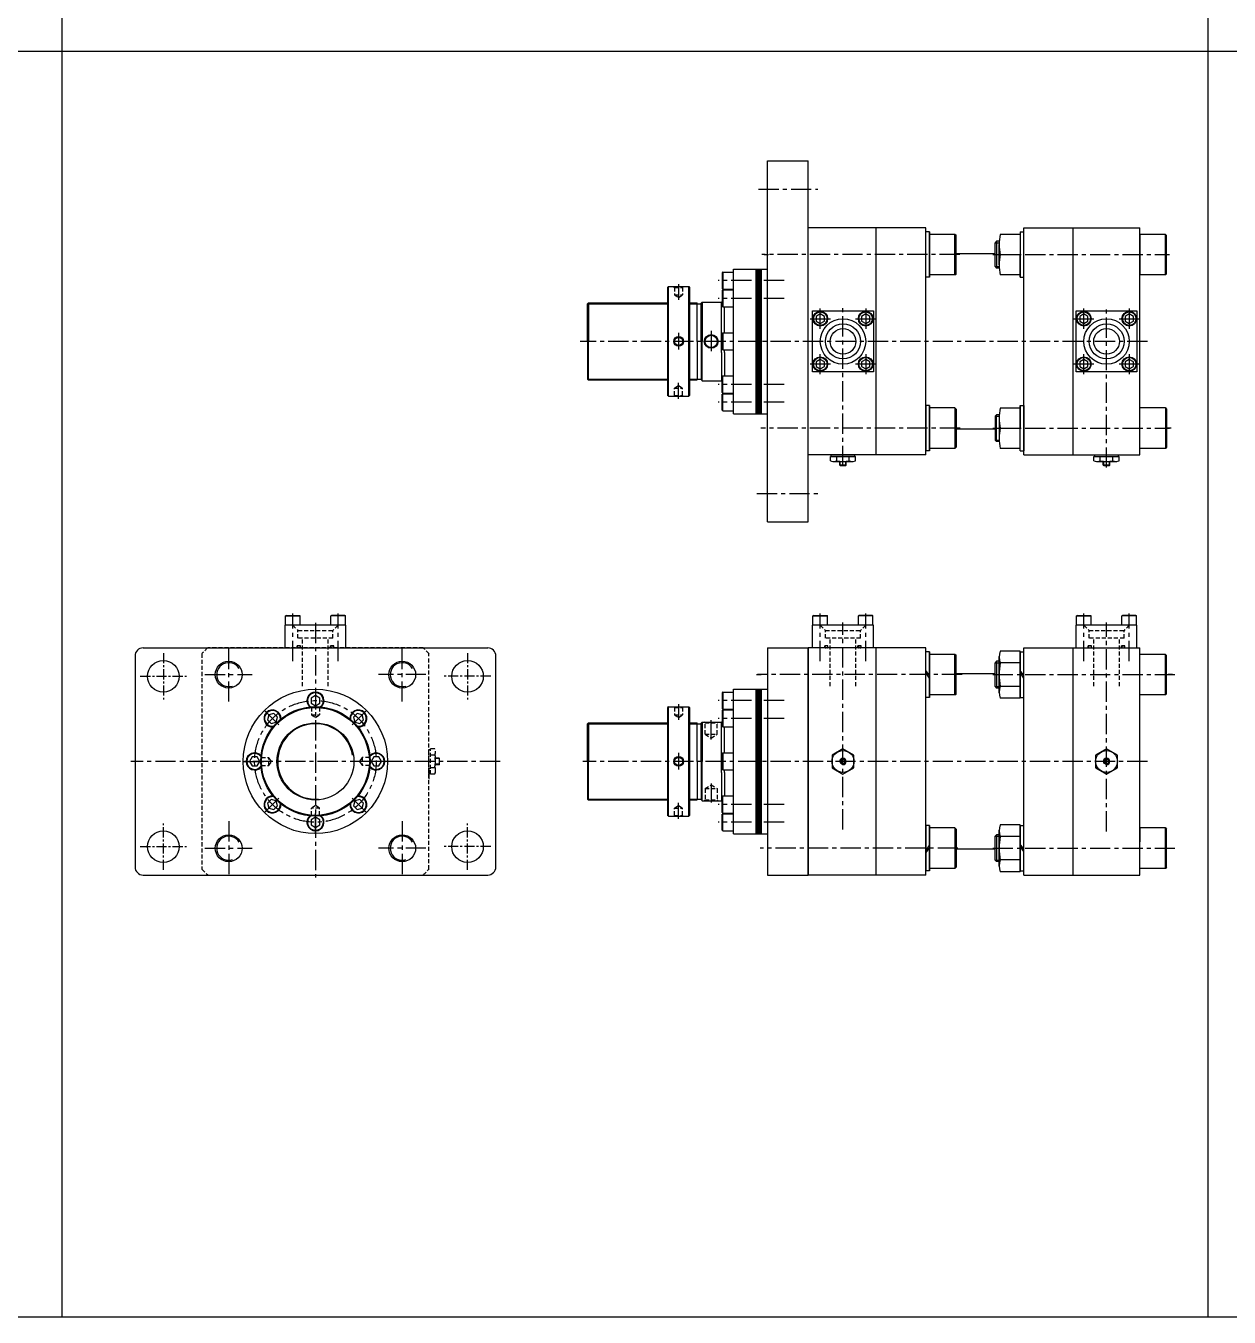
# Model space of a CAD drawing. Extents: x -819 to 9283, y 0 to 5329.
# Drawn here: x 2587 to 4071, y 0 to 1592 of the extents above; entities that cross this region are included whole.
import ezdxf

# ---------------------------------------------------------------- set-up
doc = ezdxf.new("R2010")
doc.units = 0
doc.header["$LTSCALE"] = 10
doc.header["$MEASUREMENT"] = 0
for name, pattern in [('CENTER', [2, 1.25, -0.25, 0.25, -0.25]), ('CENTERX2', [4, 2.5, -0.5, 0.5, -0.5]), ('HIDDENX2', [0.75, 0.5, -0.25])]:
    doc.linetypes.add(name, pattern=pattern)
doc.layers.get('0').update_dxf_attribs({"linetype": 'CONTINUOUS'})
for name, color, linetype in [('CEN', 1, 'CENTERX2'), ('DIM', 2, 'CONTINUOUS'), ('HID', 2, 'HIDDENX2'), ('ML', 7, 'CONTINUOUS')]:
    doc.layers.add(name, color=color, linetype=linetype)

msp = doc.modelspace()

# ---------------------------------------------------------------- linework, layer by layer
for p, q in [((2631.6, 0), (2631.6, 3163.8)), ((4044.8, 0), (4044.8, 3163.8)), ((9283.2, 1560.3), (0, 1560.3)), ((9283.2, 0), (0, 0))]:
    msp.add_line(p, q)
at = {"color": 7, "linetype": 'Continuous'}
for p, q in [((3578.8, 1055.8), (3578.8, 1060.9)), ((3578.8, 1060.9), (3585.1, 1060.9)), ((3579.8, 1060.9), (3579.8, 1062.9)), ((3579.8, 1062.9), (3608.9, 1062.9)), ((3581.9, 1054.9), (3606.8, 1054.9)), ((3585.1, 1060.9), (3609.9, 1060.9)), ((3586.6, 1055.8), (3586.6, 1060.9)), ((3590.3, 1055.1), (3590.3, 1055.1)), ((3590.3, 1050.4), (3590.3, 1054.9)), ((3598.3, 1050.4), (3598.3, 1054.9)), ((3602.1, 1055.8), (3602.1, 1060.9)), ((3608.9, 1060.9), (3608.9, 1062.9)), ((3609.9, 1055.8), (3609.9, 1060.9)), ((3903.8, 1055.8), (3903.8, 1060.9)), ((3903.8, 1060.9), (3910.1, 1060.9)), ((3904.8, 1060.9), (3904.8, 1062.9)), ((3904.8, 1062.9), (3933.9, 1062.9)), ((3906.9, 1054.9), (3931.8, 1054.9)), ((3910.1, 1060.9), (3934.9, 1060.9)), ((3911.6, 1055.8), (3911.6, 1060.9)), ((3915.3, 1055.1), (3915.3, 1055.1)), ((3915.3, 1050.4), (3915.3, 1054.9)), ((3923.3, 1050.4), (3923.3, 1054.9)), ((3927.1, 1055.8), (3927.1, 1060.9)), ((3933.9, 1060.9), (3933.9, 1062.9)), ((3934.9, 1055.8), (3934.9, 1060.9)), ((3590.3, 1050.4), (3590.8, 1049.9)), ((3598.3, 1050.4), (3590.3, 1050.4)), ((3590.8, 1049.9), (3597.8, 1049.9)), ((3598.3, 1050.4), (3597.8, 1049.9)), ((3915.3, 1050.4), (3915.8, 1049.9)), ((3923.3, 1050.4), (3915.3, 1050.4)), ((3915.8, 1049.9), (3922.8, 1049.9)), ((3923.3, 1050.4), (3922.8, 1049.9))]:
    msp.add_line(p, q, dxfattribs=at)
for points in [[(3580.8, 677.3), (3594.3, 669.5), (3607.8, 677.3), (3607.8, 692.9), (3594.3, 700.6), (3580.8, 692.9)], [(3905.8, 677.3), (3919.3, 669.5), (3932.8, 677.3), (3932.8, 692.9), (3919.3, 700.6), (3905.8, 692.9)], [(3592.9, 687.6), (3591.5, 685.1), (3592.9, 682.6), (3595.8, 682.6), (3597.2, 685.1), (3595.8, 687.6)], [(3917.9, 687.6), (3916.5, 685.1), (3917.9, 682.6), (3920.8, 682.6), (3922.2, 685.1), (3920.8, 687.6)]]:
    msp.add_lwpolyline(points, close=True, dxfattribs=at)
for centre, radius in [((3594.3, 685.1), 13.5), ((3594.3, 685.1), 3.5), ((3919.3, 685.1), 13.5), ((3919.3, 685.1), 3.5)]:
    msp.add_circle(centre, radius, dxfattribs=at)
for centre, radius, start, end in [((3581.9, 1060.5), 5.62, 235.6158, 270), ((3582.7, 1063.1), 8.22, 241.7006, 298.2994), ((3594.3, 1086.2), 31.3, 255.6172, 270.0141), ((3594.4, 1086.2), 31.3, 269.9859, 284.3828), ((3606, 1063.1), 8.22, 241.7006, 298.2994), ((3906.9, 1060.5), 5.62, 235.6158, 270), ((3907.7, 1063.1), 8.22, 241.7006, 298.2994), ((3919.3, 1086.2), 31.3, 255.6172, 270.0141), ((3919.4, 1086.2), 31.3, 269.9859, 284.3828), ((3931, 1063.1), 8.22, 241.7006, 298.2994)]:
    msp.add_arc(centre, radius, start, end, dxfattribs=at)
at = {"layer": 'CEN'}
for p, q in [((3490.2, 1390.4), (3563.3, 1390.4)), ((3738.5, 1309.9), (3494.1, 1309.9)), ((3497, 1309.9), (3502.5, 1309.9)), ((3778.9, 1309.9), (3997.1, 1309.9)), ((3391.6, 1273.6), (3391.6, 1254)), ((3521.6, 1277.9), (3440.2, 1277.9)), ((3521.6, 1255.9), (3440.2, 1255.9)), ((3566.3, 1218.4), (3566.3, 1243.3)), ((3594.3, 1049), (3594.3, 1244.6)), ((3622.3, 1243.3), (3622.3, 1218.4)), ((3891.3, 1218.4), (3891.3, 1243.3)), ((3919.3, 1047.3), (3919.3, 1244.6)), ((3553.9, 1230.9), (3578.8, 1230.9)), ((3609.9, 1230.9), (3634.8, 1230.9)), ((3878.9, 1230.9), (3903.8, 1230.9)), ((3934.9, 1230.9), (3959.8, 1230.9)), ((3391.6, 1213.4), (3391.6, 1193.1)), ((3431.8, 1216), (3431.8, 1189.7)), ((3969.9, 1202.9), (3270.2, 1202.9)), ((3566.3, 1162.4), (3566.3, 1187.3)), ((3622.3, 1187.3), (3622.3, 1162.4)), ((3891.3, 1162.4), (3891.3, 1187.3)), ((3578.8, 1174.9), (3553.9, 1174.9)), ((3634.8, 1174.9), (3609.9, 1174.9)), ((3903.8, 1174.9), (3878.9, 1174.9)), ((3959.8, 1174.9), (3934.9, 1174.9)), ((3391.6, 1132.1), (3391.6, 1151.7)), ((3521.6, 1149.8), (3440.2, 1149.8)), ((3521.6, 1127.9), (3440.2, 1127.9)), ((3738.6, 1095.9), (3492.8, 1095.9)), ((3778.9, 1095.9), (3997.1, 1095.9)), ((3488.2, 1015.4), (3563.3, 1015.4)), ((2915.8, 808.8), (2915.8, 867.4)), ((2971.8, 808.8), (2971.8, 867.4)), ((3566.3, 808.8), (3566.3, 867.4)), ((3622.3, 808.8), (3622.3, 867.4)), ((3891.3, 808.8), (3891.3, 867.4)), ((3947.3, 808.8), (3947.3, 867.4)), ((2943.8, 856), (2943.8, 542.1)), ((3594.3, 601.1), (3594.3, 856.4)), ((3919.3, 598.6), (3919.3, 856.4)), ((2836.8, 758.8), (2836.8, 825.3)), ((3050.8, 758.8), (3050.8, 825.3)), ((2807.5, 792.1), (2865.9, 792.1)), ((3080.1, 792.1), (3021.7, 792.1)), ((3487.8, 792.1), (3493.3, 792.1)), ((3741.3, 792.1), (3488.9, 792.1)), ((3778.9, 792.1), (4003.7, 792.1)), ((4000.8, 792.1), (3995.3, 792.1)), ((2943.8, 774.2), (2943.8, 745.9)), ((3391.6, 755.8), (3391.6, 736.2)), ((3521.6, 760.1), (3440.2, 760.1)), ((2880.8, 748.1), (2900.8, 728.1)), ((3006.8, 748.1), (2986.8, 728.1)), ((3431.8, 712.3), (3431.8, 735.8)), ((3521.6, 738.1), (3440.2, 738.1)), ((3171.4, 685.1), (2716.3, 685.1)), ((2854.6, 685.1), (2882.9, 685.1)), ((3032.9, 685.1), (3004.6, 685.1)), ((3969.9, 685.1), (3273.3, 685.1)), ((3391.6, 695.6), (3391.6, 675.3)), ((3431.8, 657.8), (3431.8, 634.3)), ((2880.8, 622), (2900.8, 642)), ((3006.8, 622), (2986.8, 642)), ((2943.8, 595.9), (2943.8, 624.2)), ((3391.6, 614.3), (3391.6, 633.9)), ((3521.6, 632), (3440.2, 632)), ((2836.8, 611.3), (2836.8, 544.8)), ((3050.8, 611.3), (3050.8, 544.8)), ((3521.6, 610.1), (3440.2, 610.1)), ((2807.5, 578.1), (2865.9, 578.1)), ((3080.1, 578.1), (3021.7, 578.1)), ((3736.1, 578.1), (3492.3, 578.1)), ((3778.9, 578.1), (4003.7, 578.1)), ((3778.9, 578.1), (4003.7, 578.1))]:
    msp.add_line(p, q, dxfattribs=at)
at = {"layer": 'CEN', "color": 7}
for p, q in [((3786.8, 1326.4), (3783.6, 1326.4)), ((3786.8, 1293.4), (3783.6, 1293.4)), ((3786.8, 1112.4), (3783.6, 1112.4)), ((3786.8, 1079.4), (3783.6, 1079.4)), ((3786.8, 808.6), (3783.6, 808.6)), ((3786.8, 775.6), (3783.6, 775.6)), ((3786.8, 594.6), (3783.6, 594.6)), ((3786.8, 561.6), (3783.6, 561.6))]:
    msp.add_line(p, q, dxfattribs=at)
at = {"layer": 'CEN'}
msp.add_circle((2943.8, 685.1), 75, dxfattribs=at)
at = {"layer": 'DIM'}
for p, q in [((3781.8, 1324.6), (3786.8, 1324.6)), ((3781.8, 1295.1), (3786.8, 1295.1)), ((3279.3, 1249.4), (3378.1, 1249.4)), ((3279.3, 1249.4), (3378.1, 1249.4)), ((3405.1, 1249.4), (3414.3, 1249.4)), ((3405.1, 1249.4), (3414.3, 1249.4)), ((3279.3, 1156.4), (3378.1, 1156.4)), ((3279.3, 1156.4), (3378.1, 1156.4)), ((3405.1, 1156.4), (3414.3, 1156.4)), ((3405.1, 1156.4), (3414.3, 1156.4)), ((3781.8, 1110.6), (3786.8, 1110.6)), ((3781.8, 1081.1), (3786.8, 1081.1)), ((3700.8, 790.9), (3696.3, 797.3)), ((3781.8, 806.8), (3786.8, 806.8)), ((3817.3, 790.9), (3812.8, 797.3)), ((3700.8, 787.9), (3696.3, 794.3)), ((3817.3, 787.9), (3812.8, 794.3)), ((3781.8, 777.3), (3786.8, 777.3)), ((3279.3, 731.6), (3378.1, 731.6)), ((3279.3, 731.6), (3378.1, 731.6)), ((3405.1, 731.6), (3414.3, 731.6)), ((3405.1, 731.6), (3414.3, 731.6)), ((3279.3, 638.6), (3378.1, 638.6)), ((3279.3, 638.6), (3378.1, 638.6)), ((3405.1, 638.6), (3414.3, 638.6)), ((3405.1, 638.6), (3414.3, 638.6)), ((3781.8, 592.8), (3786.8, 592.8)), ((3700.8, 582.2), (3696.3, 575.8)), ((3700.8, 579.2), (3696.3, 572.8)), ((3817.3, 576.9), (3812.8, 583.3)), ((3817.3, 573.9), (3812.8, 580.3)), ((3781.8, 563.3), (3786.8, 563.3))]:
    msp.add_line(p, q, dxfattribs=at)
at = {"layer": 'HID'}
for p, q in [((3386.6, 1269.4), (3385.6, 1270.4)), ((3386.6, 1269.4), (3396.6, 1269.4)), ((3386.6, 1269.4), (3386.6, 1260.4)), ((3386.6, 1260.4), (3396.6, 1260.4)), ((3386.6, 1260.4), (3391.6, 1257.2)), ((3391.6, 1257.2), (3396.6, 1260.4)), ((3396.6, 1269.4), (3397.6, 1270.4)), ((3396.6, 1269.4), (3396.6, 1260.4)), ((3386.6, 1145.4), (3391.6, 1148.5)), ((3391.6, 1148.5), (3396.6, 1145.4)), ((3386.6, 1136.4), (3385.6, 1135.4)), ((3386.6, 1145.4), (3396.6, 1145.4)), ((3386.6, 1136.4), (3386.6, 1145.4)), ((3386.6, 1136.4), (3396.6, 1136.4)), ((3396.6, 1136.4), (3396.6, 1145.4)), ((3396.6, 1136.4), (3397.6, 1135.4)), ((2915.8, 853.1), (2922.2, 846.7)), ((2922.2, 846.7), (2965.4, 846.7)), ((2922.2, 837.1), (2922.2, 846.7)), ((2971.8, 853.1), (2965.4, 846.7)), ((2965.4, 837.1), (2965.4, 846.7)), ((3566.3, 853.1), (3572.7, 846.7)), ((3572.7, 837.1), (3572.7, 846.7)), ((3572.7, 846.7), (3615.9, 846.7)), ((3622.3, 853.1), (3615.9, 846.7)), ((3615.9, 837.1), (3615.9, 846.7)), ((3891.3, 853.1), (3897.7, 846.7)), ((3897.7, 846.7), (3940.9, 846.7)), ((3897.7, 837.1), (3897.7, 846.7)), ((3947.3, 853.1), (3940.9, 846.7)), ((3940.9, 837.1), (3940.9, 846.7)), ((2965.4, 837.1), (2922.2, 837.1)), ((2928, 778), (2928, 837.1)), ((2959.5, 778), (2959.5, 837.1)), ((3615.9, 837.1), (3572.7, 837.1)), ((3578.6, 778), (3578.6, 837.1)), ((3610.1, 778), (3610.1, 837.1)), ((3940.9, 837.1), (3897.7, 837.1)), ((3903.6, 778), (3903.6, 837.1)), ((3935.1, 778), (3935.1, 837.1)), ((2803.8, 817.9), (2803.8, 552.2)), ((3076.6, 825.1), (2811, 825.1)), ((2925.3, 827.5), (2921.3, 827.5)), ((2921.3, 825.1), (2921.3, 827.5)), ((2925.3, 825.1), (2925.3, 827.5)), ((2962.3, 825.1), (2962.3, 827.5)), ((2962.3, 827.5), (2966.3, 827.5)), ((2966.3, 827.5), (2962.3, 827.5)), ((2962.3, 825.1), (2962.3, 827.5)), ((2966.3, 825.1), (2966.3, 827.5)), ((2966.3, 825.1), (2966.3, 827.5)), ((3083.8, 552.2), (3083.8, 817.9)), ((3571.8, 825.1), (3571.8, 827.5)), ((3575.8, 827.5), (3571.8, 827.5)), ((3575.8, 825.1), (3575.8, 827.5)), ((3612.8, 825.1), (3612.8, 827.5)), ((3616.8, 827.5), (3612.8, 827.5)), ((3612.8, 827.5), (3616.8, 827.5)), ((3612.8, 825.1), (3612.8, 827.5)), ((3616.8, 825.1), (3616.8, 827.5)), ((3616.8, 825.1), (3616.8, 827.5)), ((3900.8, 827.5), (3896.8, 827.5)), ((3896.8, 825.1), (3896.8, 827.5)), ((3900.8, 825.1), (3900.8, 827.5)), ((3937.8, 825.1), (3937.8, 827.5)), ((3937.8, 827.5), (3941.8, 827.5)), ((3941.8, 827.5), (3937.8, 827.5)), ((3937.8, 825.1), (3937.8, 827.5)), ((3941.8, 825.1), (3941.8, 827.5)), ((3941.8, 825.1), (3941.8, 827.5)), ((2938.8, 751.6), (2938, 752.3)), ((2938.8, 751.6), (2938.8, 742.6)), ((2938.8, 751.6), (2948.8, 751.6)), ((2948.8, 751.6), (2949.5, 752.3)), ((2948.8, 751.6), (2948.8, 742.6)), ((3386.6, 751.6), (3385.6, 752.6)), ((3386.6, 751.6), (3396.6, 751.6)), ((3386.6, 751.6), (3386.6, 742.6)), ((3396.6, 751.6), (3397.6, 752.6)), ((3396.6, 751.6), (3396.6, 742.6)), ((2938.8, 742.6), (2948.8, 742.6)), ((2938.8, 742.6), (2943.8, 739.4)), ((2943.8, 739.4), (2948.8, 742.6)), ((3386.6, 742.6), (3396.6, 742.6)), ((3386.6, 742.6), (3391.6, 739.4)), ((3391.6, 739.4), (3396.6, 742.6)), ((3424.3, 732.6), (3423.3, 733.6)), ((3424.3, 718.6), (3424.3, 732.6)), ((3424.3, 732.6), (3439.3, 732.6)), ((3439.3, 732.6), (3440.3, 733.6)), ((3439.3, 718.6), (3439.3, 732.6)), ((3424.3, 718.6), (3439.3, 718.6)), ((3424.3, 718.6), (3431.8, 713.8)), ((3431.8, 713.8), (3439.3, 718.6)), ((3090.8, 700.6), (3085.8, 700.6)), ((3085.8, 675.8), (3085.8, 700.6)), ((2877.3, 690.1), (2876.5, 690.8)), ((2877.3, 690.1), (2886.3, 690.1)), ((2877.3, 680.1), (2877.3, 690.1)), ((2889.5, 685.1), (2886.3, 690.1)), ((2886.3, 680.1), (2886.3, 690.1)), ((2886.3, 680.1), (2889.5, 685.1)), ((3001.3, 690.1), (2998.1, 685.1)), ((2998.1, 685.1), (3001.3, 680.1)), ((3010.3, 690.1), (3001.3, 690.1)), ((3001.3, 690.1), (3001.3, 680.1)), ((3010.3, 690.1), (3011, 690.8)), ((3010.3, 690.1), (3010.3, 680.1)), ((3083.8, 670.5), (3083.8, 699.6)), ((3085.8, 699.6), (3083.8, 699.6)), ((3090.8, 692.9), (3085.8, 692.9)), ((3096.3, 689.1), (3091.5, 689.1)), ((3096.8, 688.6), (3091.6, 688.6)), ((3091.8, 672.6), (3091.8, 697.5)), ((3096.3, 689.1), (3096.8, 688.6)), ((3096.3, 689.1), (3096.3, 681.1)), ((3096.8, 681.6), (3096.8, 688.6)), ((2877.3, 680.1), (2876.5, 679.3)), ((2877.3, 680.1), (2886.3, 680.1)), ((3010.3, 680.1), (3001.3, 680.1)), ((3010.3, 680.1), (3011, 679.3)), ((3085.8, 670.5), (3083.8, 670.5)), ((3090.8, 677.3), (3085.8, 677.3)), ((3085.8, 669.5), (3085.8, 675.8)), ((3090.8, 669.5), (3085.8, 669.5)), ((3096.3, 681.1), (3091.5, 681.1)), ((3096.8, 681.6), (3091.6, 681.6)), ((3096.3, 681.1), (3096.8, 681.6)), ((3424.3, 651.6), (3431.8, 656.3)), ((3431.8, 656.3), (3439.3, 651.6)), ((3424.3, 637.6), (3423.3, 636.6)), ((3424.3, 651.6), (3439.3, 651.6)), ((3424.3, 651.6), (3424.3, 637.6)), ((3424.3, 637.6), (3439.3, 637.6)), ((3439.3, 651.6), (3439.3, 637.6)), ((3439.3, 637.6), (3440.3, 636.6)), ((2943.8, 630.7), (2938.8, 627.6)), ((2938.8, 618.6), (2938.8, 627.6)), ((2948.8, 627.6), (2938.8, 627.6)), ((2948.8, 627.6), (2943.8, 630.7)), ((2948.8, 618.6), (2948.8, 627.6)), ((3386.6, 627.6), (3391.6, 630.7)), ((3386.6, 627.6), (3396.6, 627.6)), ((3386.6, 618.6), (3386.6, 627.6)), ((3391.6, 630.7), (3396.6, 627.6)), ((3396.6, 618.6), (3396.6, 627.6)), ((2938.8, 618.6), (2938, 617.8)), ((2948.8, 618.6), (2938.8, 618.6)), ((2948.8, 618.6), (2949.5, 617.8)), ((3386.6, 618.6), (3385.6, 617.6)), ((3386.6, 618.6), (3396.6, 618.6)), ((3396.6, 618.6), (3397.6, 617.6)), ((2811, 545.1), (3076.6, 545.1))]:
    msp.add_line(p, q, dxfattribs=at)
for centre, radius, start, end in [((2943.8, 685.1), 193, 133.4957, 136.5043), ((2922.6, 826.3), 1.2, 90, 270), ((2924, 826.3), 1.2, 270, 90), ((2963.6, 826.3), 1.2, 90, 270), ((2965, 826.3), 1.2, 270, 90), ((2943.8, 685.1), 193, 43.4957, 46.5043), ((3573.2, 826.3), 1.2, 90, 270), ((3574.5, 826.3), 1.2, 270, 90), ((3614.2, 826.3), 1.2, 90, 270), ((3615.5, 826.3), 1.2, 270, 90), ((3898.2, 826.3), 1.2, 90, 270), ((3899.5, 826.3), 1.2, 270, 90), ((3939.2, 826.3), 1.2, 90, 270), ((3940.5, 826.3), 1.2, 270, 90), ((3083.6, 696.7), 8.22, 331.7006, 28.2994), ((3060.4, 685.1), 31.3, 359.9859, 14.3828), ((3060.4, 685), 31.3, 345.6172, 0.0141), ((3083.6, 673.4), 8.22, 331.7006, 28.2994), ((3086.2, 672.6), 5.62, 325.6158, 0), ((2943.8, 685.1), 193, 223.4957, 226.5043), ((2943.8, 685.1), 193, 313.4957, 316.5043)]:
    msp.add_arc(centre, radius, start, end, dxfattribs=at)
at = {"layer": 'ML'}
for p, q in [((3501.3, 1425.4), (3551.3, 1425.4)), ((3501.3, 980.4), (3501.3, 1425.4)), ((3551.3, 980.4), (3551.3, 1425.4)), ((3551.3, 1062.9), (3551.3, 1342.9)), ((3551.3, 1062.9), (3551.3, 1342.9)), ((3551.3, 1062.9), (3551.3, 1342.9)), ((3635.3, 1062.9), (3635.3, 1342.9)), ((3696.3, 1062.9), (3696.3, 1342.9)), ((3696.3, 1281.9), (3696.3, 1337.9)), ((3700.8, 1337.9), (3696.3, 1337.9)), ((3700.8, 1281.9), (3700.8, 1337.9)), ((3700.8, 1337.9), (3700.8, 1281.9)), ((3812.8, 1337.9), (3812.8, 1281.9)), ((3812.8, 1337.9), (3817.3, 1337.9)), ((3817.3, 1342.9), (3960.3, 1342.9)), ((3817.3, 1062.9), (3817.3, 1342.9)), ((3817.3, 1281.9), (3817.3, 1337.9)), ((3878.3, 1062.9), (3878.3, 1342.9)), ((3960.3, 1062.9), (3960.3, 1342.9)), ((3960.3, 1062.9), (3960.3, 1342.9)), ((3732.3, 1334.9), (3700.8, 1334.9)), ((3732.3, 1284.9), (3732.3, 1334.9)), ((3732.3, 1334.9), (3733.8, 1333.4)), ((3733.8, 1333.4), (3732.3, 1334.9)), ((3733.8, 1286.4), (3733.8, 1333.4)), ((3783.6, 1326.4), (3781.8, 1324.6)), ((3781.8, 1295.1), (3781.8, 1324.6)), ((3781.8, 1297.4), (3781.8, 1322.3)), ((3783.6, 1326.4), (3783.6, 1293.4)), ((3786.8, 1297.4), (3786.8, 1322.3)), ((3812.8, 1334.8), (3788.2, 1334.8)), ((3991.8, 1334.9), (3960.3, 1334.9)), ((3960.3, 1334.9), (3960.3, 1284.9)), ((3991.8, 1284.9), (3991.8, 1334.9)), ((3993.3, 1333.4), (3991.8, 1334.9)), ((3991.8, 1334.9), (3993.3, 1333.4)), ((3993.3, 1286.4), (3993.3, 1333.4)), ((3781.8, 1311), (3733.8, 1311)), ((3788.2, 1309.9), (3812.8, 1309.9)), ((3812.8, 1281.9), (3812.8, 1309.9)), ((3459.3, 1113.7), (3459.3, 1292)), ((3459.3, 1292), (3501.3, 1292)), ((3487.3, 1113.7), (3487.3, 1292)), ((3488.9, 1113.7), (3488.9, 1292)), ((3490.5, 1113.7), (3490.5, 1292)), ((3492.1, 1113.7), (3492.1, 1292)), ((3493.7, 1113.7), (3493.7, 1292)), ((3781.8, 1295.1), (3783.6, 1293.4)), ((3446, 1288.4), (3445.3, 1287.7)), ((3445.3, 1287.7), (3445.3, 1268.1)), ((3446, 1288.4), (3459.3, 1288.4)), ((3446, 1288.4), (3446, 1267.4)), ((3700.8, 1281.9), (3696.3, 1281.9)), ((3732.3, 1284.9), (3700.8, 1284.9)), ((3733.8, 1286.4), (3732.3, 1284.9)), ((3732.3, 1284.9), (3733.8, 1286.4)), ((3812.8, 1284.9), (3788.2, 1284.9)), ((3812.8, 1281.9), (3817.3, 1281.9)), ((3991.8, 1284.9), (3960.3, 1284.9)), ((3991.8, 1284.9), (3993.3, 1286.4)), ((3993.3, 1286.4), (3991.8, 1284.9)), ((3379.1, 1270.4), (3378.1, 1269.4)), ((3378.1, 1269.4), (3378.1, 1136.4)), ((3379.1, 1135.4), (3379.1, 1270.4)), ((3379.1, 1270.4), (3404.1, 1270.4)), ((3404.1, 1135.4), (3404.1, 1270.4)), ((3404.1, 1270.4), (3405.1, 1269.4)), ((3405.1, 1269.4), (3405.1, 1136.4)), ((3446, 1267.4), (3445.3, 1268.1)), ((3446, 1266.4), (3445.3, 1265.7)), ((3445.3, 1265.7), (3445.3, 1246.1)), ((3446, 1267.4), (3459.3, 1267.4)), ((3446, 1266.4), (3459.3, 1266.4)), ((3446, 1266.4), (3446, 1245.4)), ((3279.3, 1249.4), (3280.3, 1250.4)), ((3279.3, 1249.4), (3280.3, 1250.4)), ((3279.3, 1202.9), (3279.3, 1249.4)), ((3279.3, 1202.9), (3279.3, 1249.4)), ((3280.3, 1250.4), (3378.1, 1250.4)), ((3280.3, 1250.4), (3280.3, 1202.9)), ((3280.3, 1250.4), (3378.1, 1250.4)), ((3280.3, 1250.4), (3280.3, 1202.9)), ((3405.1, 1250.4), (3414.3, 1250.4)), ((3405.1, 1250.4), (3414.3, 1250.4)), ((3414.3, 1202.9), (3414.3, 1250.4)), ((3414.3, 1202.9), (3414.3, 1250.4)), ((3414.3, 1249.3), (3419.3, 1249.3)), ((3414.3, 1249.3), (3419.3, 1249.3)), ((3419.3, 1249.9), (3420.8, 1251.4)), ((3419.3, 1202.9), (3419.3, 1249.9)), ((3420.8, 1251.4), (3444.3, 1251.4)), ((3420.8, 1251.4), (3420.8, 1202.9)), ((3445.3, 1251.7), (3444.3, 1251.4)), ((3444.3, 1189.2), (3444.3, 1251.4)), ((3446, 1245.4), (3445.3, 1246.1)), ((3446, 1245.4), (3459.3, 1245.4)), ((3448.3, 1213.4), (3448.3, 1245.4)), ((3947.3, 1243.3), (3947.3, 1218.4)), ((3556.8, 1165.4), (3556.8, 1240.4)), ((3556.8, 1240.4), (3631.8, 1240.4)), ((3631.8, 1240.4), (3631.8, 1165.4)), ((3881.8, 1165.4), (3881.8, 1240.4)), ((3881.8, 1240.4), (3956.8, 1240.4)), ((3956.8, 1240.4), (3956.8, 1165.4)), ((3446, 1213.4), (3445.3, 1212.7)), ((3445.3, 1212.7), (3445.3, 1193.1)), ((3446, 1213.4), (3459.3, 1213.4)), ((3446, 1213.4), (3446, 1192.4)), ((3279.3, 1202.9), (3279.3, 1156.4)), ((3279.3, 1202.9), (3279.3, 1156.4)), ((3280.3, 1155.4), (3280.3, 1202.9)), ((3280.3, 1155.4), (3280.3, 1202.9)), ((3414.3, 1202.9), (3414.3, 1155.4)), ((3414.3, 1202.9), (3414.3, 1155.4)), ((3419.3, 1202.9), (3419.3, 1155.9)), ((3419.3, 1202.9), (3419.3, 1155.9)), ((3420.8, 1154.4), (3420.8, 1202.9)), ((3444.3, 1189.2), (3444.3, 1154.4)), ((3446, 1192.4), (3445.3, 1193.1)), ((3446, 1192.4), (3459.3, 1192.4)), ((3448.3, 1189.2), (3448.3, 1192.4)), ((3448.3, 1189.2), (3448.3, 1160.3)), ((3947.3, 1187.3), (3947.3, 1162.4)), ((3631.8, 1165.4), (3556.8, 1165.4)), ((3956.8, 1165.4), (3881.8, 1165.4)), ((3279.3, 1156.4), (3280.3, 1155.4)), ((3279.3, 1156.4), (3280.3, 1155.4)), ((3280.3, 1155.4), (3378.1, 1155.4)), ((3280.3, 1155.4), (3378.1, 1155.4)), ((3405.1, 1155.4), (3414.3, 1155.4)), ((3405.1, 1155.4), (3414.3, 1155.4)), ((3414.3, 1156.5), (3419.3, 1156.5)), ((3414.3, 1156.5), (3419.3, 1156.5)), ((3419.3, 1155.9), (3420.8, 1154.4)), ((3420.8, 1154.4), (3444.3, 1154.4)), ((3445.3, 1154), (3444.3, 1154.4)), ((3446, 1160.3), (3445.3, 1159.6)), ((3445.3, 1140), (3445.3, 1159.6)), ((3446, 1139.3), (3446, 1160.3)), ((3446, 1160.3), (3459.3, 1160.3)), ((3379.1, 1135.4), (3378.1, 1136.4)), ((3379.1, 1135.4), (3404.1, 1135.4)), ((3404.1, 1135.4), (3405.1, 1136.4)), ((3446, 1139.3), (3445.3, 1140)), ((3446, 1138.4), (3445.3, 1137.7)), ((3445.3, 1118.1), (3445.3, 1137.7)), ((3446, 1139.3), (3459.3, 1139.3)), ((3446, 1117.4), (3446, 1138.4)), ((3446, 1138.4), (3459.3, 1138.4)), ((3446, 1117.4), (3445.3, 1118.1)), ((3446, 1117.4), (3459.3, 1117.4)), ((3696.3, 1123.9), (3696.3, 1067.9)), ((3700.8, 1123.9), (3696.3, 1123.9)), ((3700.8, 1123.9), (3700.8, 1067.9)), ((3700.8, 1067.9), (3700.8, 1123.9)), ((3732.3, 1120.9), (3700.8, 1120.9)), ((3732.3, 1120.9), (3732.3, 1070.9)), ((3733.8, 1119.4), (3732.3, 1120.9)), ((3732.3, 1120.9), (3733.8, 1119.4)), ((3733.8, 1119.4), (3733.8, 1072.4)), ((3812.8, 1120.8), (3788.2, 1120.8)), ((3812.8, 1123.9), (3812.8, 1095.9)), ((3812.8, 1067.9), (3812.8, 1123.9)), ((3812.8, 1123.9), (3817.3, 1123.9)), ((3817.3, 1123.9), (3817.3, 1067.9)), ((3991.8, 1120.9), (3960.3, 1120.9)), ((3960.3, 1070.9), (3960.3, 1120.9)), ((3991.8, 1120.9), (3991.8, 1070.9)), ((3991.8, 1120.9), (3993.3, 1119.4)), ((3993.3, 1119.4), (3991.8, 1120.9)), ((3993.3, 1119.4), (3993.3, 1072.4)), ((3459.3, 1113.7), (3501.3, 1113.7)), ((3781.8, 1110.6), (3783.6, 1112.4)), ((3781.8, 1110.6), (3781.8, 1081.1)), ((3781.8, 1108.3), (3781.8, 1083.4)), ((3783.6, 1079.4), (3783.6, 1112.4)), ((3786.8, 1108.3), (3786.8, 1083.4)), ((3781.8, 1094.7), (3733.8, 1094.7)), ((3788.2, 1095.9), (3812.8, 1095.9)), ((3998.8, 1095.9), (3993.3, 1095.9)), ((3700.8, 1067.9), (3696.3, 1067.9)), ((3732.3, 1070.9), (3700.8, 1070.9)), ((3732.3, 1070.9), (3733.8, 1072.4)), ((3733.8, 1072.4), (3732.3, 1070.9)), ((3783.6, 1079.4), (3781.8, 1081.1)), ((3812.8, 1070.9), (3788.2, 1070.9)), ((3812.8, 1067.9), (3817.3, 1067.9)), ((3991.8, 1070.9), (3960.3, 1070.9)), ((3993.3, 1072.4), (3991.8, 1070.9)), ((3991.8, 1070.9), (3993.3, 1072.4)), ((3817.3, 1062.9), (3960.3, 1062.9)), ((3817.3, 1062.9), (3960.3, 1062.9)), ((3501.3, 980.4), (3551.3, 980.4)), ((2907.5, 865.1), (2906.8, 864.4)), ((2906.8, 864.4), (2924.8, 864.4)), ((2906.8, 853.1), (2906.8, 864.4)), ((2907.5, 865.1), (2924.1, 865.1)), ((2924.1, 865.1), (2924.8, 864.4)), ((2924.8, 853.1), (2924.8, 864.4)), ((2963.5, 865.1), (2962.8, 864.4)), ((2980.8, 864.4), (2962.8, 864.4)), ((2962.8, 853.1), (2962.8, 864.4)), ((2980.1, 865.1), (2963.5, 865.1)), ((2980.1, 865.1), (2980.8, 864.4)), ((2980.8, 853.1), (2980.8, 864.4)), ((3558, 865.1), (3557.3, 864.4)), ((3557.3, 864.4), (3575.3, 864.4)), ((3557.3, 853.1), (3557.3, 864.4)), ((3558, 865.1), (3574.6, 865.1)), ((3574.6, 865.1), (3575.3, 864.4)), ((3575.3, 853.1), (3575.3, 864.4)), ((3614, 865.1), (3613.3, 864.4)), ((3613.3, 853.1), (3613.3, 864.4)), ((3631.3, 864.4), (3613.3, 864.4)), ((3630.6, 865.1), (3614, 865.1)), ((3630.6, 865.1), (3631.3, 864.4)), ((3631.3, 853.1), (3631.3, 864.4)), ((3883, 865.1), (3882.3, 864.4)), ((3882.3, 864.4), (3900.3, 864.4)), ((3882.3, 853.1), (3882.3, 864.4)), ((3883, 865.1), (3899.6, 865.1)), ((3899.6, 865.1), (3900.3, 864.4)), ((3900.3, 853.1), (3900.3, 864.4)), ((3939, 865.1), (3938.3, 864.4)), ((3956.3, 864.4), (3938.3, 864.4)), ((3938.3, 853.1), (3938.3, 864.4)), ((3955.6, 865.1), (3939, 865.1)), ((3955.6, 865.1), (3956.3, 864.4)), ((3956.3, 853.1), (3956.3, 864.4)), ((2906.3, 825.1), (2906.3, 853.1)), ((2981.3, 825.1), (2981.3, 853.1)), ((3556.8, 825.1), (3556.8, 853.1)), ((3631.8, 825.1), (3631.8, 853.1)), ((3881.8, 825.1), (3881.8, 853.1)), ((3956.8, 825.1), (3956.8, 853.1)), ((2721.3, 815.1), (2721.3, 555.1)), ((2731.3, 825.1), (3156.3, 825.1)), ((3166.3, 555.1), (3166.3, 815.1)), ((3501.3, 825.1), (3501.3, 545.1)), ((3501.3, 825.1), (3551.3, 825.1)), ((3551.3, 545.1), (3551.3, 825.1)), ((3551.3, 825.1), (3551.3, 545.1)), ((3635.3, 545.1), (3635.3, 825.1)), ((3696.3, 545.1), (3696.3, 825.1)), ((3696.3, 764.1), (3696.3, 820.1)), ((3700.8, 820.1), (3696.3, 820.1)), ((3700.8, 764.1), (3700.8, 820.1)), ((3700.8, 820.1), (3700.8, 764.1)), ((3732.3, 817.1), (3700.8, 817.1)), ((3732.3, 767.1), (3732.3, 817.1)), ((3732.3, 817.1), (3733.8, 815.6)), ((3733.8, 815.6), (3732.3, 817.1)), ((3733.8, 768.6), (3733.8, 815.6)), ((3786.8, 769.8), (3786.8, 814.3)), ((3812.8, 820.9), (3788.2, 820.9)), ((3812.8, 763.2), (3812.8, 820.9)), ((3812.8, 820.1), (3812.8, 764.1)), ((3812.8, 820.1), (3817.3, 820.1)), ((3817.3, 825.1), (3960.3, 825.1)), ((3817.3, 545.1), (3817.3, 825.1)), ((3817.3, 545.1), (3817.3, 825.1)), ((3817.3, 764.1), (3817.3, 820.1)), ((3878.3, 545.1), (3878.3, 825.1)), ((3960.3, 545.1), (3960.3, 825.1)), ((3960.3, 545.1), (3960.3, 825.1)), ((3960.3, 764.1), (3960.3, 820.1)), ((3991.8, 817.1), (3960.3, 817.1)), ((3991.8, 767.1), (3991.8, 817.1)), ((3991.8, 817.1), (3993.3, 815.6)), ((3993.3, 815.6), (3991.8, 817.1)), ((3993.3, 768.6), (3993.3, 815.6)), ((3783.6, 808.6), (3781.8, 806.8)), ((3781.8, 777.3), (3781.8, 806.8)), ((3783.6, 808.6), (3783.6, 775.6)), ((3812.8, 806.5), (3788.2, 806.5)), ((3781.8, 793.2), (3733.8, 793.2)), ((3446, 770.6), (3445.3, 769.9)), ((3445.3, 769.9), (3445.3, 750.3)), ((3446, 770.6), (3459.3, 770.6)), ((3446, 770.6), (3446, 749.6)), ((3459.3, 595.9), (3459.3, 774.2)), ((3459.3, 774.2), (3501.3, 774.2)), ((3487.3, 595.9), (3487.3, 774.2)), ((3488.9, 595.9), (3488.9, 774.2)), ((3490.5, 595.9), (3490.5, 774.2)), ((3492.1, 595.9), (3492.1, 774.2)), ((3493.7, 595.9), (3493.7, 774.2)), ((3732.3, 767.1), (3700.8, 767.1)), ((3733.8, 768.6), (3732.3, 767.1)), ((3732.3, 767.1), (3733.8, 768.6)), ((3781.8, 777.3), (3783.6, 775.6)), ((3812.8, 777.6), (3788.2, 777.6)), ((3991.8, 767.1), (3960.3, 767.1)), ((3993.3, 768.6), (3991.8, 767.1)), ((3991.8, 767.1), (3993.3, 768.6)), ((3379.1, 752.6), (3378.1, 751.6)), ((3378.1, 751.6), (3378.1, 618.6)), ((3379.1, 617.6), (3379.1, 752.6)), ((3379.1, 752.6), (3404.1, 752.6)), ((3404.1, 617.6), (3404.1, 752.6)), ((3404.1, 752.6), (3405.1, 751.6)), ((3405.1, 751.6), (3405.1, 618.6)), ((3446, 749.6), (3445.3, 750.3)), ((3446, 748.6), (3445.3, 747.9)), ((3446, 749.6), (3459.3, 749.6)), ((3446, 748.6), (3459.3, 748.6)), ((3446, 748.6), (3446, 727.6)), ((3700.8, 764.1), (3696.3, 764.1)), ((3812.8, 763.2), (3788.2, 763.2)), ((3812.8, 764.1), (3817.3, 764.1)), ((3279.3, 731.6), (3280.3, 732.6)), ((3279.3, 731.6), (3280.3, 732.6)), ((3280.3, 732.6), (3378.1, 732.6)), ((3280.3, 732.6), (3280.3, 685.1)), ((3280.3, 732.6), (3378.1, 732.6)), ((3280.3, 732.6), (3280.3, 685.1)), ((3405.1, 732.6), (3414.3, 732.6)), ((3405.1, 732.6), (3414.3, 732.6)), ((3414.3, 685.1), (3414.3, 732.6)), ((3414.3, 685.1), (3414.3, 732.6)), ((3419.3, 732.1), (3420.8, 733.6)), ((3420.8, 733.6), (3444.3, 733.6)), ((3420.8, 733.6), (3420.8, 685.1)), ((3445.3, 733.9), (3444.3, 733.6)), ((3444.3, 671.4), (3444.3, 733.6)), ((3445.3, 747.9), (3445.3, 728.3)), ((3279.3, 685.1), (3279.3, 731.6)), ((3279.3, 685.1), (3279.3, 731.6)), ((3414.3, 731.5), (3419.3, 731.5)), ((3414.3, 731.5), (3419.3, 731.5)), ((3419.3, 685.1), (3419.3, 732.1)), ((3446, 727.6), (3445.3, 728.3)), ((3446, 727.6), (3459.3, 727.6)), ((3448.3, 695.6), (3448.3, 727.6)), ((3279.3, 685.1), (3279.3, 638.6)), ((3279.3, 685.1), (3279.3, 638.6)), ((3280.3, 637.6), (3280.3, 685.1)), ((3280.3, 637.6), (3280.3, 685.1)), ((3414.3, 685.1), (3414.3, 637.6)), ((3414.3, 685.1), (3414.3, 637.6)), ((3419.3, 685.1), (3419.3, 638.1)), ((3419.3, 685.1), (3419.3, 638.1)), ((3420.8, 636.6), (3420.8, 685.1)), ((3446, 695.6), (3445.3, 694.9)), ((3445.3, 694.9), (3445.3, 675.3)), ((3446, 695.6), (3459.3, 695.6)), ((3446, 695.6), (3446, 674.6)), ((3083.8, 677), (3083.8, 663.1)), ((3444.3, 671.4), (3444.3, 636.6)), ((3446, 674.6), (3445.3, 675.3)), ((3446, 674.6), (3459.3, 674.6)), ((3448.3, 671.4), (3448.3, 674.6)), ((3448.3, 671.4), (3448.3, 642.5)), ((3279.3, 638.6), (3280.3, 637.6)), ((3279.3, 638.6), (3280.3, 637.6)), ((3280.3, 637.6), (3378.1, 637.6)), ((3280.3, 637.6), (3378.1, 637.6)), ((3405.1, 637.6), (3414.3, 637.6)), ((3405.1, 637.6), (3414.3, 637.6)), ((3414.3, 638.7), (3419.3, 638.7)), ((3414.3, 638.7), (3419.3, 638.7)), ((3419.3, 638.1), (3420.8, 636.6)), ((3446, 642.5), (3445.3, 641.8)), ((3445.3, 622.2), (3445.3, 641.8)), ((3446, 621.5), (3446, 642.5)), ((3446, 642.5), (3459.3, 642.5)), ((3420.8, 636.6), (3444.3, 636.6)), ((3445.3, 636.2), (3444.3, 636.6)), ((3446, 621.5), (3445.3, 622.2)), ((3446, 621.5), (3459.3, 621.5)), ((3379.1, 617.6), (3378.1, 618.6)), ((3379.1, 617.6), (3404.1, 617.6)), ((3404.1, 617.6), (3405.1, 618.6)), ((3446, 620.6), (3445.3, 619.9)), ((3445.3, 600.3), (3445.3, 619.9)), ((3446, 599.6), (3446, 620.6)), ((3446, 620.6), (3459.3, 620.6)), ((3696.3, 606.1), (3696.3, 550.1)), ((3700.8, 606.1), (3696.3, 606.1)), ((3700.8, 606.1), (3700.8, 550.1)), ((3700.8, 550.1), (3700.8, 606.1)), ((3812.8, 606.9), (3788.2, 606.9)), ((3812.8, 549.2), (3812.8, 606.9)), ((3812.8, 606.1), (3812.8, 550.1)), ((3812.8, 606.1), (3817.3, 606.1)), ((3817.3, 550.1), (3817.3, 606.1)), ((3446, 599.6), (3445.3, 600.3)), ((3446, 599.6), (3459.3, 599.6)), ((3459.3, 595.9), (3501.3, 595.9)), ((3732.3, 603.1), (3700.8, 603.1)), ((3732.3, 603.1), (3732.3, 553.1)), ((3733.8, 601.6), (3732.3, 603.1)), ((3732.3, 603.1), (3733.8, 601.6)), ((3733.8, 601.6), (3733.8, 554.6)), ((3783.6, 594.6), (3781.8, 592.8)), ((3781.8, 563.3), (3781.8, 592.8)), ((3783.6, 594.6), (3783.6, 561.6)), ((3786.8, 555.8), (3786.8, 600.3)), ((3812.8, 592.5), (3788.2, 592.5)), ((3991.8, 603.1), (3960.3, 603.1)), ((3960.3, 603.1), (3960.3, 586)), ((3991.8, 553.1), (3991.8, 603.1)), ((3993.3, 601.6), (3991.8, 603.1)), ((3991.8, 603.1), (3993.3, 601.6)), ((3993.3, 554.6), (3993.3, 601.6)), ((3781.8, 576.9), (3733.8, 576.9)), ((3781.8, 563.3), (3783.6, 561.6)), ((3812.8, 563.6), (3788.2, 563.6)), ((2731.3, 545.1), (3156.3, 545.1)), ((3501.3, 545.1), (3551.3, 545.1)), ((3626.3, 545.1), (3551.3, 545.1)), ((3700.8, 550.1), (3696.3, 550.1)), ((3732.3, 553.1), (3700.8, 553.1)), ((3732.3, 553.1), (3733.8, 554.6)), ((3733.8, 554.6), (3732.3, 553.1)), ((3812.8, 549.2), (3788.2, 549.2)), ((3812.8, 550.1), (3817.3, 550.1)), ((3817.3, 545.1), (3960.3, 545.1)), ((3991.8, 553.1), (3960.3, 553.1)), ((3991.8, 553.1), (3993.3, 554.6)), ((3993.3, 554.6), (3991.8, 553.1))]:
    msp.add_line(p, q, dxfattribs=at)
at = {"layer": 'ML', "color": 7}
for p, q in [((3696.3, 1342.9), (3551.3, 1342.9)), ((3696.3, 1062.9), (3551.3, 1062.9)), ((2981.3, 853.1), (2906.3, 853.1)), ((3631.8, 853.1), (3556.8, 853.1)), ((3956.8, 853.1), (3881.8, 853.1)), ((3696.3, 825.1), (3551.3, 825.1)), ((3696.3, 545.1), (3551.3, 545.1))]:
    msp.add_line(p, q, dxfattribs=at)
at = {"layer": 'ML', "color": 2}
for p, q in [((3590.8, 1055), (3590.8, 1055.1)), ((3590.8, 1049.9), (3590.8, 1054.9)), ((3597.8, 1049.9), (3597.8, 1054.9)), ((3915.8, 1055), (3915.8, 1055.1)), ((3915.8, 1049.9), (3915.8, 1054.9)), ((3922.8, 1049.9), (3922.8, 1054.9))]:
    msp.add_line(p, q, dxfattribs=at)
at = {"layer": 'ML', "color": 1, "linetype": 'CENTER'}
for p, q in [((2756.3, 818.7), (2756.3, 761.5)), ((3131.3, 818.7), (3131.3, 761.5)), ((2727.7, 790.1), (2784.9, 790.1)), ((3159.9, 790.1), (3102.7, 790.1)), ((2756.3, 551.5), (2756.3, 608.7)), ((3131.3, 551.5), (3131.3, 608.7)), ((2727.7, 580.1), (2784.9, 580.1)), ((3159.9, 580.1), (3102.7, 580.1))]:
    msp.add_line(p, q, dxfattribs=at)
at = {"layer": 'ML'}
for points in [[(3566.3, 1236.7), (3561.3, 1233.8), (3561.3, 1227.9), (3566.3, 1225), (3571.4, 1227.9), (3571.4, 1233.8)], [(3622.3, 1236.7), (3617.3, 1233.8), (3617.3, 1227.9), (3622.3, 1225), (3627.4, 1227.9), (3627.4, 1233.8)], [(3891.3, 1236.7), (3886.3, 1233.8), (3886.3, 1227.9), (3891.3, 1225), (3896.4, 1227.9), (3896.4, 1233.8)], [(3947.3, 1236.7), (3942.3, 1233.8), (3942.3, 1227.9), (3947.3, 1225), (3952.4, 1227.9), (3952.4, 1233.8)], [(3566.3, 1180.7), (3561.3, 1177.8), (3561.3, 1171.9), (3566.3, 1169), (3571.4, 1171.9), (3571.4, 1177.8)], [(3622.3, 1180.7), (3617.3, 1177.8), (3617.3, 1171.9), (3622.3, 1169), (3627.4, 1171.9), (3627.4, 1177.8)], [(3891.3, 1180.7), (3886.3, 1177.8), (3886.3, 1171.9), (3891.3, 1169), (3896.4, 1171.9), (3896.4, 1177.8)], [(3947.3, 1180.7), (3942.3, 1177.8), (3942.3, 1171.9), (3947.3, 1169), (3952.4, 1171.9), (3952.4, 1177.8)], [(2943.8, 766.4), (2938.3, 763.2), (2938.3, 756.9), (2943.8, 753.7), (2949.3, 756.9), (2949.3, 763.2)], [(2886.3, 742.6), (2884.6, 736.4), (2889.1, 732), (2895.2, 733.6), (2896.9, 739.7), (2892.4, 744.2)], [(3001.3, 742.6), (2995.2, 744.2), (2990.7, 739.7), (2992.3, 733.6), (2998.5, 732), (3003, 736.4)], [(2862.4, 685.1), (2865.6, 679.6), (2872, 679.6), (2875.1, 685.1), (2872, 690.6), (2865.6, 690.6)], [(3025.1, 685.1), (3022, 690.6), (3015.6, 690.6), (3012.4, 685.1), (3015.6, 679.6), (3022, 679.6)], [(2886.3, 627.5), (2892.4, 625.9), (2896.9, 630.4), (2895.2, 636.5), (2889.1, 638.2), (2884.6, 633.7)], [(3001.3, 627.5), (3003, 633.7), (2998.5, 638.2), (2992.3, 636.5), (2990.7, 630.4), (2995.2, 625.9)], [(2943.8, 603.7), (2949.3, 606.9), (2949.3, 613.2), (2943.8, 616.4), (2938.3, 613.2), (2938.3, 606.9)]]:
    msp.add_lwpolyline(points, close=True, dxfattribs=at)
for centre, radius in [((3566.3, 1230.9), 9), ((3566.3, 1230.9), 8.3), ((3594.3, 1202.9), 28), ((3622.3, 1230.9), 9), ((3622.3, 1230.9), 8.3), ((3891.3, 1230.9), 9), ((3891.3, 1230.9), 8.3), ((3919.3, 1202.9), 28), ((3947.3, 1230.9), 9), ((3947.3, 1230.9), 8.3), ((3431.8, 1202.9), 8.5), ((3431.8, 1202.9), 7.5), ((3594.3, 1202.9), 21.6), ((3594.3, 1202.9), 15.8), ((3919.3, 1202.9), 21.6), ((3919.3, 1202.9), 15.8), ((3391.6, 1202.9), 6), ((3391.6, 1202.9), 5), ((3391.6, 1202.9), 5), ((3566.3, 1174.9), 9), ((3566.3, 1174.9), 8.3), ((3622.3, 1174.9), 9), ((3622.3, 1174.9), 8.3), ((3891.3, 1174.9), 9), ((3891.3, 1174.9), 8.3), ((3947.3, 1174.9), 9), ((3947.3, 1174.9), 8.3), ((2756.3, 790.1), 19.5), ((2836.8, 792.1), 16.5), ((3050.8, 792.1), 16.5), ((3131.3, 790.1), 19.5), ((2943.8, 685.1), 89), ((2943.8, 685.1), 67.5), ((2943.8, 685.1), 66.5), ((2943.8, 685.1), 47.5), ((3391.6, 685.1), 6), ((3391.6, 685.1), 5), ((3391.6, 685.1), 5), ((2756.3, 580.1), 19.5), ((2836.8, 578.1), 16.5), ((3050.8, 578.1), 16.5), ((3131.3, 580.1), 19.5)]:
    msp.add_circle(centre, radius, dxfattribs=at)
for centre, radius, start, end in [((3843.7, 1322.3), 56.8, 167.3019, 192.6981), ((3843.7, 1297.4), 56.8, 167.3019, 192.6981), ((3843.7, 1108.3), 56.8, 167.3019, 192.6981), ((3843.7, 1083.4), 56.8, 167.3019, 192.6981), ((2731.3, 815.1), 10, 90, 180), ((3156.3, 815.1), 10, 0, 90), ((3806.1, 813.7), 19.3, 158.0067, 201.9933), ((3862.2, 792.1), 75.4, 168.9695, 191.0305), ((2943.8, 760.1), 10.5, 311.5332, 228.4668), ((2943.8, 760.1), 9.8, 307.5921, 232.4079), ((3806.1, 770.4), 19.3, 158.0067, 201.9933), ((2890.8, 738.1), 10.5, 356.5332, 273.4668), ((2996.8, 738.1), 10.5, 266.5332, 183.4668), ((2890.8, 738.1), 9.8, 352.5921, 277.4079), ((2996.8, 738.1), 9.8, 262.5921, 187.4079), ((2868.8, 685.1), 10.5, 41.5332, 318.4668), ((2868.8, 685.1), 9.8, 37.5921, 322.4079), ((3018.8, 685.1), 10.5, 221.5332, 138.4668), ((3018.8, 685.1), 9.8, 217.5921, 142.4079), ((2890.8, 632), 10.5, 86.5332, 3.4668), ((2890.8, 632), 9.8, 82.5921, 7.4079), ((2996.8, 632), 10.5, 176.5332, 93.4668), ((2996.8, 632), 9.8, 172.5921, 97.4079), ((2943.8, 610.1), 10.5, 131.5332, 48.4668), ((2943.8, 610.1), 9.8, 127.5921, 52.4079), ((3806.1, 599.7), 19.3, 158.0067, 201.9933), ((3862.2, 578.1), 75.4, 168.9695, 191.0305), ((3806.1, 556.4), 19.3, 158.0067, 201.9933), ((2731.3, 555.1), 10, 180, 270), ((3156.3, 555.1), 10, 270, 0)]:
    msp.add_arc(centre, radius, start, end, dxfattribs=at)
at = {"layer": 'ML', "color": 2}
for centre, radius, start, end in [((2836.8, 792.1), 14.8, 30.0879, 288.0112), ((3050.8, 792.1), 14.8, 30.0879, 288.0112), ((2943.8, 685.1), 46.5, 9.6523, 274.7273), ((3594.3, 685.1), 4, 270, 180), ((3919.3, 685.1), 4, 270, 180), ((2836.8, 578.1), 14.8, 30.0879, 288.0112), ((3050.8, 578.1), 14.8, 30.0879, 288.0112)]:
    msp.add_arc(centre, radius, start, end, dxfattribs=at)

doc.saveas('drawing.dxf')
